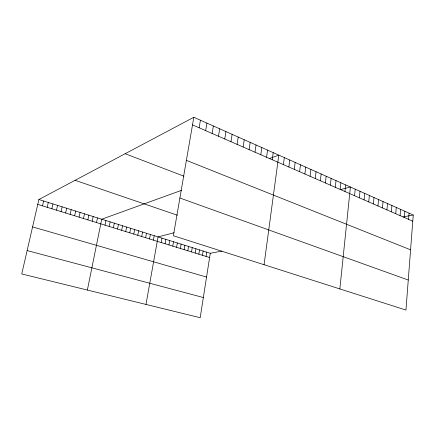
<?xml version="1.0" encoding="UTF-8"?>
<svg xmlns="http://www.w3.org/2000/svg" width="435" height="435" viewBox="0 0 435 435"><rect width="100%" height="100%" fill="white"/><g stroke="black" fill="none" stroke-linecap="round" stroke-linejoin="round"><path stroke-width="0.65" d="M413.25 215.004L405.958 310.063L173.375 235.732L193.825 117.281L413.25 215.004L402.989 216.94M408.59 219.338L409.074 213.145M404.354 217.489L404.854 211.263M400.075 215.619L400.591 209.365M395.747 213.726L396.274 207.441M391.375 211.812L391.913 205.499M386.954 209.882L387.509 203.536M382.479 207.925L383.05 201.552M377.955 205.951L378.542 199.545M373.382 203.95L373.98 197.517M368.755 201.927L369.375 195.462M364.079 199.882L364.709 193.385M359.348 197.816L359.995 191.286M354.558 195.723L355.221 189.16M339.86 288.938L350.398 187.012L340.431 189.595M344.96 191.525L345.662 184.902M340.154 189.426L340.866 182.765M335.287 187.3L336.021 180.607M330.366 185.147L331.122 178.426M325.391 182.972L326.163 176.218M320.356 180.77L321.144 173.984M315.261 178.546L316.071 171.722M310.106 176.289L310.933 169.438M304.892 174.011L305.734 167.122M299.612 171.705L300.476 164.778M294.272 169.367L295.158 162.413M288.867 167.007L289.77 160.009M283.392 164.615L284.321 157.584M264.061 264.714L278.802 155.126L269.374 158.541M272.245 159.743L273.218 152.642M266.568 157.258L267.563 150.124M260.821 154.746L261.837 147.574M255.002 152.201L256.041 144.991M249.108 149.629L250.174 142.375M243.138 147.019L244.231 139.727M237.091 144.376L238.211 137.047M230.969 141.701L232.116 134.333M221.91 251.093L210.279 253.284L200.187 317.719L21.75 273.958L38.878 199.518L193.825 117.281M206.054 256.416L206.728 252.169M224.77 138.988L225.939 131.582M218.484 136.242L219.68 128.798M202.465 255.301L203.145 251.049M195.212 253.061L195.908 248.776M198.849 254.187L199.54 249.918M191.541 251.925L192.248 247.629M212.117 133.458L213.346 125.976M187.844 250.783L188.562 246.471M184.119 249.63L184.848 245.307M205.668 130.641L206.924 123.116M199.132 127.781L200.415 120.218M180.373 248.472L181.101 244.133M176.588 247.303L177.333 242.947M172.782 246.128L173.532 241.757M168.943 244.938L169.71 240.555M165.083 243.747L165.849 239.348M161.184 242.54L161.967 238.13M145.981 304.424L158.052 236.901L174.114 232.736M153.419 240.142L154.224 235.699M149.553 238.945L150.363 234.492M145.66 237.738L146.475 233.269M141.734 236.526L142.56 232.04M137.775 235.302L138.618 230.806M133.79 234.073L134.643 229.56M129.777 232.828L130.636 228.299M125.731 231.578L126.601 227.037M121.653 230.316L122.534 225.76M117.542 229.049L118.44 224.476M113.399 227.766L114.307 223.177M109.228 226.477L110.147 221.872M105.025 225.178L105.95 220.556M87.364 290.047L101.725 219.229L181.667 190.291M96.516 222.546L97.467 217.897M92.209 221.214L93.172 216.548M87.87 219.876L88.843 215.189M83.493 218.522L84.482 213.824M79.083 217.157L80.084 212.443M74.641 215.782L75.652 211.051M70.16 214.401L71.188 209.654M65.647 213.003L66.685 208.24M61.09 211.595L62.145 206.815M56.501 210.176L57.567 205.38M51.874 208.746L52.95 203.933M47.208 207.305L48.301 202.471M42.505 205.847L43.609 201.003M27.133 250.565L203.352 297.535M32.576 226.912L206.554 277.068M37.763 204.385L209.621 257.515M38.878 199.518L210.279 253.284M75.081 180.302L177.431 215.227M179.883 198.023L408.264 280.031M125.16 153.724L183.961 176.202M186.387 160.357L410.58 249.815M192.509 124.888L412.777 221.17"/></g></svg>
